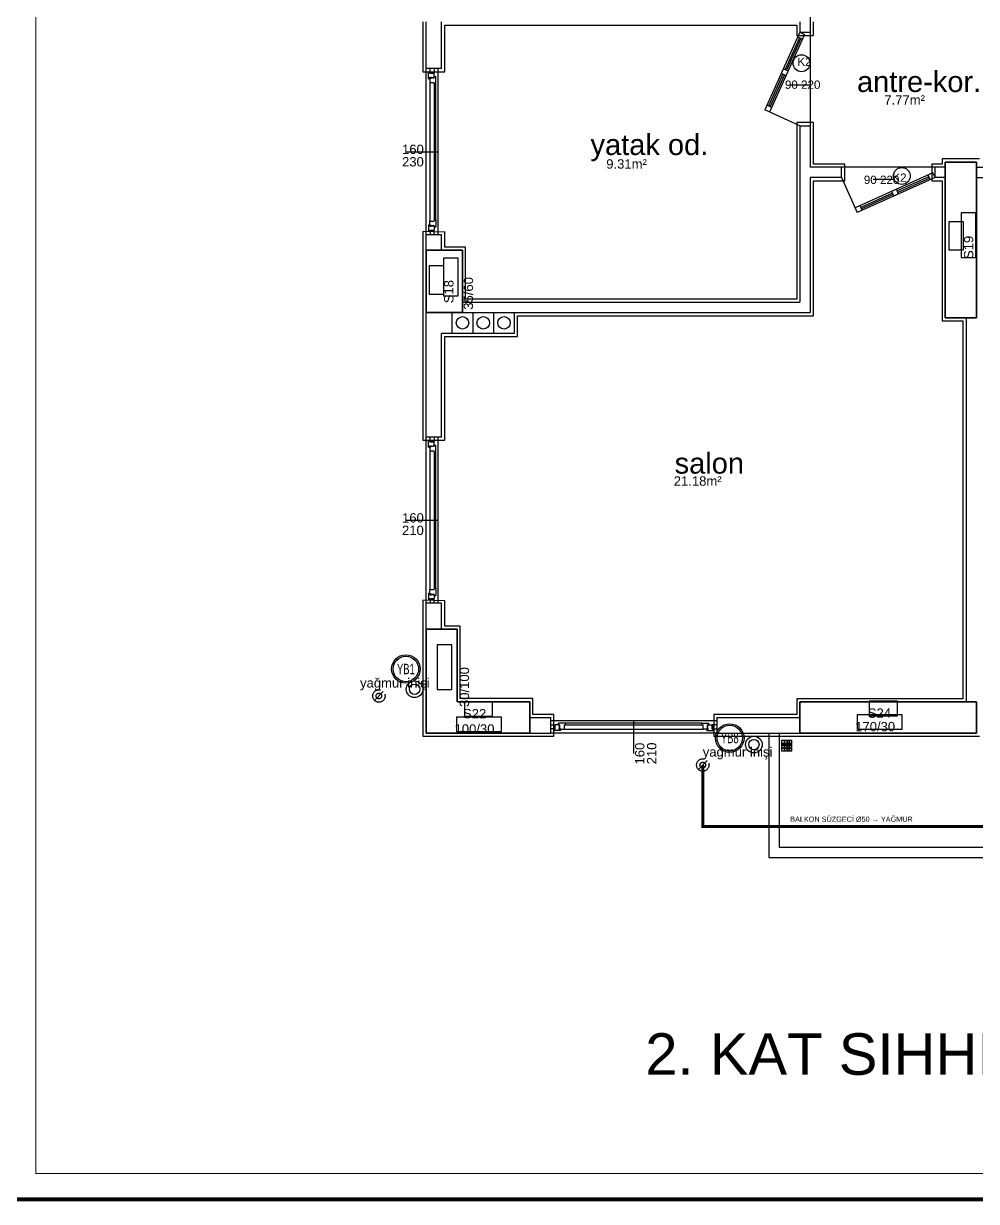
# Model space of a CAD drawing. Header units: centimetres. Extents: x -3962 to 30527, y -2 to 2802.
# Drawn here: x 12513 to 13431, y -2 to 1133 of the extents above; entities that cross this region are included whole.
import ezdxf
from ezdxf.enums import TextEntityAlignment as Align

# ---------------------------------------------------------------- set-up
doc = ezdxf.new("R2010")
doc.units = ezdxf.units.CM
doc.linetypes.add('YAGMUR HATTI', pattern=[36, 30, -6])
for name, color, linetype in [('MTY-YAGMURSU-KOLON NO', 7, 'CONTINUOUS'), ('ROTAS-KAT-ADI', 1, 'CONTINUOUS'), ('ROTAS-MIMARI', 8, 'CONTINUOUS'), ('ROTAS-MIMARI-KOLON', 8, 'CONTINUOUS'), ('ROTAS-MIMARI-YAZI', 8, 'CONTINUOUS'), ('ROTAS-PAFTA', 7, 'CONTINUOUS'), ('ROTAS-PISSU-KOLONNO', 211, 'CONTINUOUS'), ('ROTAS-YAGMUR-BORUSU', 3, 'YAGMUR HATTI'), ('ROTAS-YAGMUR-BORUSU-CAP', 3, 'CONTINUOUS')]:
    doc.layers.add(name, color=color, linetype=linetype)
doc.styles.add('ANOTATIVO', font='arial.ttf')
doc.styles.add('ROTAS', font='arial.ttf')

# ---------------------------------------------------------------- blocks, each defined once
blk = doc.blocks.new('MTY-KOLON NO YAGMUR')
at = {"layer": 'MTY-YAGMURSU-KOLON NO', "linetype": 'Continuous', "ltscale": 100}
blk.add_circle((0, 0), 27.5, dxfattribs=at)
at = {"layer": 'MTY-YAGMURSU-KOLON NO', "color": 7, "linetype": 'Continuous', "ltscale": 100}
blk.add_circle((0, 0), 24.5, dxfattribs=at)
at = {"style": 'ANOTATIVO', "width": 0.65}
blk.add_attdef('K', text='', height=20, dxfattribs=at).set_placement((0, 0), align=Align.MIDDLE_CENTER)

msp = doc.modelspace()

# ---------------------------------------------------------------- linework, layer by layer
at = {"layer": 'ROTAS-MIMARI'}
for p, q in [((13270.8, 1154.2), (13270.8, 1124.2)), ((12897.8, 1134.2), (12897.8, 1086.2)), ((12900.8, 1089.2), (12900.8, 1134.2)), ((12915.8, 1089.2), (12915.8, 1134.2)), ((12918.8, 1086.2), (12918.8, 1131.2)), ((12918.8, 1131.2), (12935.8, 1131.2)), ((12935.8, 1131.2), (13257.8, 1131.2)), ((13260.8, 1124.2), (13227.2, 1049.4)), ((13257.8, 1131.2), (13257.8, 1121.2)), ((13260.8, 1134.2), (13260.8, 1124.2)), ((13260.8, 1124.2), (13270.8, 1124.2)), ((13260.8, 1124.2), (13265.4, 1122.2)), ((13270.8, 1124.2), (13270.8, 1034.2)), ((13273.8, 1121.2), (13273.8, 1134.2)), ((13265.4, 1122.2), (13231.7, 1047.3)), ((13260.3, 1119), (13246.5, 1088.4)), ((13261.7, 1118.4), (13248, 1087.8)), ((13257.8, 1121.2), (13273.8, 1121.2)), ((13258.8, 1119.7), (13263.3, 1117.6)), ((12897.8, 1086.2), (12918.8, 1086.2)), ((12915.8, 1089.2), (12900.8, 1089.2)), ((12900.8, 929.2), (12900.8, 1089.2)), ((12903.2, 1079.5), (12903.2, 1085.9)), ((12903.2, 1085.9), (12904.6, 1085.9)), ((12903.2, 1079.5), (12904.6, 1079.5)), ((12904.6, 1084.7), (12904.6, 1085.9)), ((12904.6, 1084.7), (12908.8, 1084.7)), ((12904.6, 1079.5), (12904.6, 1081)), ((12904.6, 1081), (12905.6, 1081)), ((12904.6, 1080.4), (12905.1, 1080.4)), ((12904.6, 1080.4), (12904.6, 1076)), ((12904.8, 1085.2), (12904.8, 1089.2)), ((12908.8, 1085.2), (12904.8, 1085.2)), ((12905.1, 1080.1), (12905.1, 1080.4)), ((12905.1, 1080.1), (12905.6, 1080.1)), ((12905.6, 1080.7), (12905.6, 1081)), ((12905.6, 1080.7), (12908.8, 1080.7)), ((12905.6, 1080.4), (12908.8, 1080.4)), ((12905.6, 1080.1), (12905.6, 1080.4)), ((12908.8, 1089.2), (12908.8, 1085.2)), ((12908.8, 1080.7), (12908.8, 1084.7)), ((12908.8, 1081.6), (12910.2, 1081.6)), ((12908.8, 1081.6), (12908.8, 1080.4)), ((12910.2, 1074.8), (12910.2, 1081.6)), ((12912.6, 929.2), (12912.6, 1089.2)), ((13244.5, 1083.8), (13230.7, 1053.2)), ((13245.9, 1083.2), (13232.2, 1052.6)), ((13243, 1084.5), (13247.5, 1082.5)), ((13245, 1089.1), (13249.6, 1087)), ((12904.6, 1076), (12904.6, 942.4)), ((12904.6, 1076), (12908.8, 1076)), ((12908.8, 1074.8), (12908.8, 1076)), ((12908.8, 1074.8), (12908.8, 943.6)), ((12908.8, 1074.8), (12910.2, 1074.8)), ((12910.2, 943.6), (12910.2, 1074.8)), ((13252, 1073.5), (13270.8, 1073.5)), ((13260.8, 1034.2), (13227.2, 1049.4)), ((13233.8, 1051.9), (13229.2, 1053.9)), ((13273.8, 1037.2), (13257.8, 1037.2)), ((13257.8, 1037.2), (13257.8, 867.2)), ((13260.8, 1034.2), (13260.8, 864.2)), ((13260.8, 1034.2), (13270.8, 1034.2)), ((13270.8, 1034.2), (13270.8, 994.2)), ((13273.8, 997.2), (13273.8, 1037.2)), ((12881.2, 1009.2), (12912.6, 1009.2)), ((13433.8, 1002.2), (13397.8, 1002.2)), ((13397.8, 1002.2), (13397.8, 997.2)), ((13301, 994.2), (13270.8, 994.2)), ((13304, 997.2), (13273.8, 997.2)), ((13301, 984.2), (13301, 994.2)), ((13391, 994.2), (13301, 994.2)), ((13304, 981.2), (13304, 997.2)), ((13388.9, 988.8), (13314.1, 955.1)), ((13397.8, 997.2), (13388, 997.2)), ((13388, 997.2), (13388, 981.2)), ((13391, 984.2), (13388.9, 988.8)), ((13400.8, 994.2), (13391, 994.2)), ((13391, 984.2), (13391, 994.2)), ((13430.8, 994.2), (13440.3, 994.2)), ((13270.8, 984.2), (13270.8, 854.2)), ((13301, 984.2), (13270.8, 984.2)), ((13273.8, 851.2), (13273.8, 981.2)), ((13273.8, 981.2), (13304, 981.2)), ((13301, 984.2), (13316.1, 950.6)), ((13391, 984.2), (13316.1, 950.6)), ((13350.7, 982.4), (13331.3, 982.4)), ((13385.1, 985.1), (13354.5, 971.4)), ((13385.8, 983.7), (13355.2, 969.9)), ((13386.4, 982.2), (13384.4, 986.7)), ((13388, 981.2), (13397.8, 981.2)), ((13400.8, 984.2), (13391, 984.2)), ((13397.8, 981.2), (13397.8, 846.2)), ((13430.8, 984.2), (13440.3, 984.2)), ((13349.9, 969.3), (13319.4, 955.6)), ((13350.6, 967.9), (13320, 954.1)), ((13351.3, 966.4), (13349.2, 970.9)), ((13355.8, 968.4), (13353.8, 973)), ((13318.6, 957.2), (13320.7, 952.6)), ((12904.6, 942.4), (12908.8, 942.4)), ((12904.6, 938), (12904.6, 942.4)), ((12908.8, 943.6), (12908.8, 942.4)), ((12908.8, 943.6), (12910.2, 943.6)), ((12910.2, 943.6), (12910.2, 936.8)), ((12897.8, 932.2), (12897.8, 914.2)), ((12918.8, 931.7), (12897.8, 932.2)), ((12903.2, 938.9), (12903.2, 932.5)), ((12903.2, 938.9), (12904.6, 938.9)), ((12903.2, 932.5), (12904.6, 932.5)), ((12904.6, 938.9), (12904.6, 937.4)), ((12904.6, 938), (12905.1, 938)), ((12904.6, 937.4), (12905.6, 937.4)), ((12904.6, 933.7), (12904.6, 932.5)), ((12904.6, 933.7), (12908.8, 933.7)), ((12904.8, 933.2), (12904.8, 929.2)), ((12908.8, 933.2), (12904.8, 933.2)), ((12905.1, 938.3), (12905.6, 938.3)), ((12905.1, 938.3), (12905.1, 938)), ((12905.6, 938.3), (12905.6, 938)), ((12905.6, 938), (12908.8, 938)), ((12905.6, 937.7), (12905.6, 937.4)), ((12905.6, 937.7), (12908.8, 937.7)), ((12908.8, 936.8), (12908.8, 938)), ((12908.8, 937.7), (12908.8, 933.7)), ((12908.8, 936.8), (12910.2, 936.8)), ((12908.8, 929.2), (12908.8, 933.2)), ((12918.8, 917.2), (12918.8, 932.2)), ((12900.8, 914.2), (12900.8, 929.2)), ((12915.8, 929.2), (12900.8, 929.2)), ((12915.8, 914.2), (12915.8, 929.2)), ((12897.8, 914.2), (12897.8, 854.2)), ((12938.8, 917.2), (12918.8, 917.2)), ((12938.8, 867.2), (12938.8, 917.2)), ((12935.8, 864.2), (13260.8, 864.2)), ((13257.8, 867.2), (12938.8, 867.2)), ((12897.8, 854.2), (12897.8, 731.2)), ((12900.8, 734.2), (12900.8, 854.2)), ((12925.8, 854.2), (12925.8, 834.2)), ((12935.8, 854.2), (13270.8, 854.2)), ((12945.8, 854.2), (12945.8, 834.2)), ((12965.8, 854.2), (12965.8, 834.2)), ((12985.8, 854.2), (12985.8, 834.2)), ((12988.8, 831.2), (12988.8, 851.2)), ((12988.8, 851.2), (13273.8, 851.2)), ((13397.8, 846.2), (13417.8, 846.2)), ((13417.8, 846.2), (13417.8, 482.2)), ((13420.8, 849.2), (13420.8, 479.2)), ((12915.8, 734.2), (12915.8, 834.2)), ((12985.8, 834.2), (12915.8, 834.2)), ((12918.8, 731.2), (12918.8, 831.2)), ((12918.8, 831.2), (12988.8, 831.2)), ((12897.8, 731.2), (12918.8, 731.2)), ((12915.8, 734.2), (12900.8, 734.2)), ((12900.8, 574.2), (12900.8, 734.2)), ((12903.2, 724.5), (12903.2, 730.9)), ((12903.2, 730.9), (12904.6, 730.9)), ((12904.6, 729.7), (12904.6, 730.9)), ((12904.6, 729.7), (12908.8, 729.7)), ((12904.8, 730.2), (12904.8, 734.2)), ((12908.8, 730.2), (12904.8, 730.2)), ((12908.8, 734.2), (12908.8, 730.2)), ((12908.8, 725.7), (12908.8, 729.7)), ((12908.8, 726.6), (12910.2, 726.6)), ((12908.8, 726.6), (12908.8, 725.4)), ((12910.2, 719.8), (12910.2, 726.6)), ((12912.6, 574.2), (12912.6, 734.2)), ((12903.2, 724.5), (12904.6, 724.5)), ((12904.6, 724.5), (12904.6, 726)), ((12904.6, 726), (12905.6, 726)), ((12904.6, 725.4), (12905.1, 725.4)), ((12904.6, 725.4), (12904.6, 721)), ((12904.6, 721), (12904.6, 587.4)), ((12904.6, 721), (12908.8, 721)), ((12905.1, 725.1), (12905.1, 725.4)), ((12905.1, 725.1), (12905.6, 725.1)), ((12905.6, 725.7), (12905.6, 726)), ((12905.6, 725.7), (12908.8, 725.7)), ((12905.6, 725.4), (12908.8, 725.4)), ((12905.6, 725.1), (12905.6, 725.4)), ((12908.8, 719.8), (12908.8, 721)), ((12908.8, 719.8), (12908.8, 588.6)), ((12908.8, 719.8), (12910.2, 719.8)), ((12910.2, 588.6), (12910.2, 719.8)), ((12881.2, 654.2), (12912.6, 654.2)), ((12903.2, 583.9), (12903.2, 577.5)), ((12903.2, 583.9), (12904.6, 583.9)), ((12904.6, 587.4), (12908.8, 587.4)), ((12904.6, 583), (12904.6, 587.4)), ((12904.6, 583.9), (12904.6, 582.4)), ((12904.6, 583), (12905.1, 583)), ((12904.6, 582.4), (12905.6, 582.4)), ((12904.6, 578.7), (12904.6, 577.5)), ((12904.6, 578.7), (12908.8, 578.7)), ((12905.1, 583.3), (12905.6, 583.3)), ((12905.1, 583.3), (12905.1, 583)), ((12905.6, 583.3), (12905.6, 583)), ((12905.6, 583), (12908.8, 583)), ((12905.6, 582.7), (12905.6, 582.4)), ((12905.6, 582.7), (12908.8, 582.7)), ((12908.8, 588.6), (12908.8, 587.4)), ((12908.8, 588.6), (12910.2, 588.6)), ((12908.8, 581.8), (12908.8, 583)), ((12908.8, 582.7), (12908.8, 578.7)), ((12908.8, 581.8), (12910.2, 581.8)), ((12910.2, 588.6), (12910.2, 581.8)), ((12918.8, 576.7), (12897.8, 577.2)), ((12897.8, 577.2), (12897.8, 549.3)), ((12900.8, 549.3), (12900.8, 574.2)), ((12915.8, 574.2), (12900.8, 574.2)), ((12903.2, 577.5), (12904.6, 577.5)), ((12904.8, 578.2), (12904.8, 574.2)), ((12908.8, 578.2), (12904.8, 578.2)), ((12908.8, 574.2), (12908.8, 578.2)), ((12915.8, 549.3), (12915.8, 574.2)), ((12918.8, 552.3), (12918.8, 576.7)), ((12897.8, 549.3), (12897.8, 446.2)), ((12933.8, 552.3), (12918.8, 552.3)), ((12933.8, 482.4), (12933.8, 552.3)), ((13003.8, 482.4), (12933.8, 482.4)), ((13003.8, 467.2), (13003.8, 482.4)), ((13417.8, 482.2), (13257.8, 482.2)), ((13257.8, 482.2), (13257.8, 467.2)), ((13023.8, 467.2), (13003.8, 467.2)), ((13023.8, 446.2), (13023.8, 467.2)), ((13257.8, 467.2), (13177.8, 467.2)), ((13177.8, 467.2), (13177.8, 446.2)), ((13000.8, 464.2), (13020.8, 464.2)), ((13020.8, 464.2), (13020.8, 449.2)), ((13180.8, 461), (13020.8, 461)), ((13020.8, 461), (13020.8, 449.2)), ((13020.8, 457.2), (13024.8, 457.2)), ((13024.8, 457.2), (13024.8, 453.2)), ((13025.3, 453), (13025.3, 457.2)), ((13029.3, 457.2), (13025.3, 457.2)), ((13035.2, 458.6), (13028.4, 458.6)), ((13028.4, 457.2), (13028.4, 458.6)), ((13028.4, 457.2), (13029.6, 457.2)), ((13029, 453), (13029, 454)), ((13029.3, 454), (13029, 454)), ((13029.3, 454), (13029.3, 457.2)), ((13029.6, 454), (13029.6, 457.2)), ((13029.9, 454), (13029.6, 454)), ((13029.9, 453.5), (13029.9, 454)), ((13035.2, 457.2), (13034, 457.2)), ((13034, 453), (13034, 457.2)), ((13166.4, 458.6), (13035.2, 458.6)), ((13035.2, 457.2), (13035.2, 458.6)), ((13035.2, 457.2), (13166.4, 457.2)), ((13100.8, 429.6), (13100.8, 461)), ((13166.4, 457.2), (13166.4, 458.6)), ((13166.4, 458.6), (13173.2, 458.6)), ((13166.4, 457.2), (13167.6, 457.2)), ((13167.6, 453), (13167.6, 457.2)), ((13171.7, 453.5), (13171.7, 454)), ((13171.7, 454), (13172, 454)), ((13173.2, 457.2), (13172, 457.2)), ((13172, 454), (13172, 457.2)), ((13172.3, 457.2), (13176.3, 457.2)), ((13172.3, 454), (13172.3, 457.2)), ((13172.3, 454), (13172.6, 454)), ((13172.6, 453), (13172.6, 454)), ((13173.2, 457.2), (13173.2, 458.6)), ((13176.3, 453), (13176.3, 457.2)), ((13180.8, 457.2), (13176.8, 457.2)), ((13176.8, 457.2), (13176.8, 453.2)), ((13180.8, 464.2), (13260.8, 464.2)), ((13180.8, 464.2), (13180.8, 449.2)), ((13180.8, 461), (13180.8, 449.2)), ((12897.8, 446.2), (13000.8, 446.2)), ((13000.8, 449.2), (13020.8, 449.2)), ((13000.8, 446.2), (13023.8, 446.2)), ((13024.8, 453.2), (13020.8, 453.2)), ((13180.8, 449.2), (13020.8, 449.2)), ((13025.3, 453), (13024.1, 453)), ((13024.1, 451.6), (13024.1, 453)), ((13030.5, 451.6), (13024.1, 451.6)), ((13030.5, 453), (13029, 453)), ((13029.6, 453), (13029.6, 453.5)), ((13029.9, 453.5), (13029.6, 453.5)), ((13029.6, 453), (13034, 453)), ((13030.5, 451.6), (13030.5, 453)), ((13034, 453), (13167.6, 453)), ((13172, 453), (13167.6, 453)), ((13171.1, 451.6), (13171.1, 453)), ((13171.1, 453), (13172.6, 453)), ((13171.1, 451.6), (13177.5, 451.6)), ((13171.7, 453.5), (13172, 453.5)), ((13172, 453), (13172, 453.5)), ((13176.3, 453), (13177.5, 453)), ((13176.8, 453.2), (13180.8, 453.2)), ((13177.5, 451.6), (13177.5, 453)), ((13177.8, 446.2), (13260.8, 446.2)), ((13180.8, 449.2), (13260.8, 449.2)), ((13230.8, 449.2), (13230.8, 329.2)), ((13240.8, 449.2), (13240.8, 339.2)), ((13260.8, 446.2), (13433.8, 446.2)), ((13253.1, 442.1), (13243.1, 442.1)), ((13243.1, 442.1), (13243.1, 432.1)), ((13253.1, 442.1), (13243.1, 442.1)), ((13243.1, 442.1), (13243.1, 432.1)), ((13243.1, 439.6), (13253.1, 439.6)), ((13243.1, 438.1), (13253.1, 438.1)), ((13243.1, 437.1), (13253.1, 437.1)), ((13243.1, 435.1), (13253.1, 435.1)), ((13243.1, 434.6), (13253.1, 434.6)), ((13243.1, 432.1), (13253.1, 432.1)), ((13243.1, 432.1), (13253.1, 432.1)), ((13245.6, 442.1), (13245.6, 432.1)), ((13246.1, 442.1), (13246.1, 432.1)), ((13248.2, 442.1), (13248.2, 432.1)), ((13249.1, 442.1), (13249.1, 432.1)), ((13250.8, 442.1), (13250.8, 432.1)), ((13253.1, 432.1), (13253.1, 442.1)), ((13253.1, 432.1), (13253.1, 442.1)), ((13230.8, 329.2), (13610.8, 329.2)), ((13240.8, 339.2), (13610.8, 339.2))]:
    msp.add_line(p, q, dxfattribs=at)
for points in [[(13400.8, 849.2), (13400.8, 999.2)], [(13400.8, 999.2), (13430.8, 999.2)], [(13430.8, 999.2), (13430.8, 849.2)], [(12900.8, 854.2), (12900.8, 914.2)], [(12900.8, 914.2), (12935.8, 914.2)], [(12935.8, 914.2), (12935.8, 854.2)], [(12935.8, 854.2), (12900.8, 854.2)], [(13430.8, 849.2), (13400.8, 849.2)], [(12900.8, 449.2), (12900.8, 549.2)], [(12900.8, 549.2), (12930.8, 549.2)], [(12930.8, 549.2), (12930.8, 479.2)], [(12930.8, 479.2), (13000.8, 479.2)], [(13000.8, 479.2), (13000.8, 449.2)], [(13260.8, 449.2), (13260.8, 479.2)], [(13260.8, 479.2), (13430.8, 479.2)], [(13430.8, 479.2), (13430.8, 449.2)], [(13000.8, 449.2), (12900.8, 449.2)], [(13230.8, 449.2), (13230.8, 348.8)], [(13430.8, 449.2), (13260.8, 449.2)]]:
    msp.add_lwpolyline(points, dxfattribs=at)
for centre, radius in [((13262.4, 1094.4), 8.14), ((13359, 985.8), 8.14), ((12935.9, 844.4), 6.03), ((12955.9, 844.4), 6.03), ((12975.9, 844.4), 6.03), ((12889.8, 491.4), 8), ((12889.8, 491.4), 5), ((13216.5, 438.1), 8), ((13216.5, 438.1), 5)]:
    msp.add_circle(centre, radius, dxfattribs=at)
at = {"layer": 'ROTAS-MIMARI-KOLON'}
for points in [[(13430.8, 999.2), (13400.8, 999.2), (13400.8, 849.2), (13430.8, 849.2), (13430.8, 999.2)], [(13430.2, 907.2), (13430.2, 950.4), (13416.2, 950.4), (13416.2, 907.2), (13430.2, 907.2)], [(13418.4, 914.7), (13418.4, 941.7), (13404.4, 941.7), (13404.4, 914.7), (13418.4, 914.7)], [(12935.8, 914.2), (12900.8, 914.2), (12900.8, 854.2), (12935.8, 854.2), (12935.8, 914.2)], [(12917.8, 872.1), (12917.8, 899.1), (12903.8, 899.1), (12903.8, 872.1), (12917.8, 872.1)], [(12931.7, 870.3), (12931.7, 906.5), (12917.7, 906.5), (12917.7, 870.3), (12931.7, 870.3)], [(12930.8, 549.2), (12900.8, 549.2), (12900.8, 449.2), (13000.8, 449.2), (13000.8, 479.2), (12930.8, 479.2), (12930.8, 549.2)], [(12925.5, 491.1), (12925.5, 534.2), (12911.5, 534.2), (12911.5, 491.1), (12925.5, 491.1)], [(12937.8, 465.4), (12964.9, 465.4), (12964.9, 479.4), (12937.8, 479.4), (12937.8, 465.4)], [(13430.8, 479.2), (13260.8, 479.2), (13260.8, 449.2), (13430.8, 449.2), (13430.8, 479.2)], [(13327.6, 465.9), (13354.7, 465.9), (13354.7, 479.9), (13327.6, 479.9), (13327.6, 465.9)], [(13316.1, 453), (13359.2, 453), (13359.2, 466.9), (13316.1, 466.9), (13316.1, 453)], [(12930.3, 450.6), (12973.4, 450.6), (12973.4, 464.6), (12930.3, 464.6), (12930.3, 450.6)]]:
    msp.add_lwpolyline(points, dxfattribs=at)
at = {"layer": 'ROTAS-PAFTA'}
for points, const_width in [([(12500, 0), (15000, 0), (15000, 2800), (12500, 2800)], 4), ([(12525, 25), (14975, 25), (14975, 2775), (12525, 2775)], 1)]:
    msp.add_lwpolyline(points, close=True, dxfattribs=dict(at, const_width=const_width))
at = {"layer": 'ROTAS-YAGMUR-BORUSU'}
for p, q in [((12851.2, 480.7), (12859.6, 489.1)), ((13163.1, 414.2), (13171.5, 422.6))]:
    msp.add_line(p, q, dxfattribs=at)
at = {"layer": 'ROTAS-YAGMUR-BORUSU', "const_width": 3}
msp.add_lwpolyline([(13453.8, 359.2), (13167.3, 359.2), (13167.3, 418.4)], dxfattribs=at)
at = {"layer": 'ROTAS-YAGMUR-BORUSU'}
for centre, radius in [((12855.4, 484.9), 6), ((12855.4, 484.9), 2.7), ((13167.3, 418.4), 6), ((13167.3, 418.4), 2.7)]:
    msp.add_circle(centre, radius, dxfattribs=at)

# ---------------------------------------------------------------- block references
at = {"layer": 'ROTAS-PISSU-KOLONNO'}
ref = msp.add_blockref('MTY-KOLON NO YAGMUR', (12881.4, 510.9), dxfattribs=dict(at, xscale=0.5, yscale=0.5))
ref.add_attrib('K', 'YB1', dxfattribs={"height": 10, "style": 'ANOTATIVO', "width": 0.65}).set_placement((12881.4, 510.9), align=Align.MIDDLE_CENTER)
ref = msp.add_blockref('MTY-KOLON NO YAGMUR', (13193.3, 444.4), dxfattribs=dict(at, xscale=0.5, yscale=0.5))
ref.add_attrib('K', 'YB8', dxfattribs={"height": 10, "style": 'ANOTATIVO', "width": 0.65}).set_placement((13193.3, 444.4), align=Align.MIDDLE_CENTER)

# ---------------------------------------------------------------- texts
at = {"layer": 'ROTAS-KAT-ADI', "style": 'ROTAS'}
msp.add_text('2. KAT SIHHİ TESİSAT PLANI..........ÖLÇEK: 1 / 50', height=40, dxfattribs=at).set_placement((13750, 120), align=Align.CENTER)
at = {"layer": 'ROTAS-MIMARI-YAZI', "style": 'ROTAS'}
for s, height, p in [('K2', 8, (13265.3, 1095.9)), ('antre-kor.', 20, (13375.6, 1076.7)), ('90 220', 8, (13263.5, 1073.8)), ('7.77m²', 9, (13361.7, 1059.1)), ('yatak od.', 20, (13115.9, 1016)), ('160', 9, (12888.2, 1011.5)), ('230', 9, (12888.2, 999.5)), ('9.31m²', 9, (13093.9, 997.4)), ('K2', 8, (13356.7, 984.2)), ('90 220', 8, (13339.5, 982.1)), ('salon', 20, (13173.6, 709.1)), ('21.18m²', 9, (13162.4, 692)), ('160', 9, (12888.2, 656.5)), ('210', 9, (12888.2, 644.5)), ('yağmur inişi', 9, (12870.8, 497.5)), ('S22', 9, (12947.6, 467.9)), ('S24', 9, (13337.4, 468.4)), ('100/30', 9, (12947.5, 453.1)), ('170/30', 9, (13333.3, 455.4)), ('yağmur inişi', 9, (13200.8, 431))]:
    msp.add_text(s, height=height, dxfattribs=at).set_placement(p, align=Align.MIDDLE_CENTER)
for s, p in [('S19', (13423.3, 917)), ('S18', (12922.7, 874.4)), ('35/60', (12941.6, 872.7)), ('30/100', (12937.8, 493.5)), ('160', (13106.6, 429.4)), ('210', (13118.1, 429.6))]:
    msp.add_text(s, height=9, rotation=90, dxfattribs=at).set_placement(p, align=Align.MIDDLE_CENTER)
at = {"layer": 'ROTAS-YAGMUR-BORUSU-CAP', "style": 'ROTAS'}
msp.add_text('BALKON SÜZGECİ Ø50 → YAĞMUR', height=5, dxfattribs=at).set_placement((13310.5, 362.2), align=Align.BOTTOM_CENTER)

doc.saveas('drawing.dxf')
